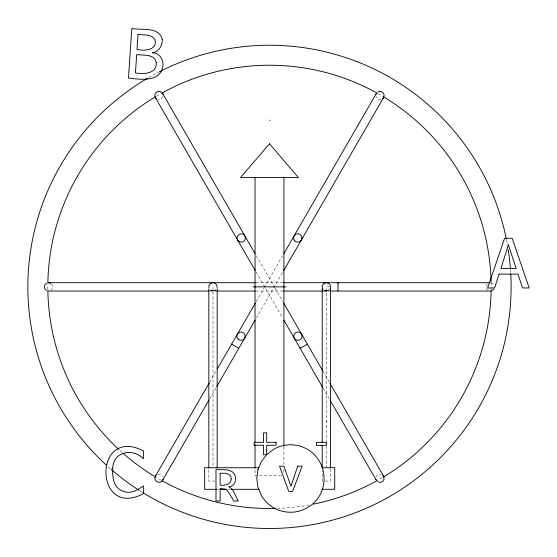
<?xml version="1.0" encoding="UTF-8"?>
<svg xmlns="http://www.w3.org/2000/svg" width="557" height="557" viewBox="0 0 557 557"><rect width="100%" height="100%" fill="white"/><g stroke="black" fill="none" stroke-linecap="round" stroke-linejoin="round"><path stroke-width="0.42" stroke-dasharray="2.79 2.09" d="M163.034 96.619L161.091 99.146L157.93 99.564M375.926 477.133L377.869 474.606L381.03 474.188M209.453 382.52L216.053 371.087M256.081 301.748L263.914 288.185M264.352 287.433L282.622 255.774M209.717 398.721L215.872 388.062M256.338 317.977L273.306 288.582M273.738 287.83L282.879 272.004M487.472 283.931C485.572 285.762 486.024 289.208 488.336 290.482M326.395 421.809L326.931 421.273L326.395 420.862M50.624 290.482C52.936 289.208 53.388 285.762 51.488 283.931M328.477 290.482L329.34 289.821A4.164 4.164 0 0 1 323.45 289.821L325.316 290.935L328.477 290.531L328.477 290.907L326.395 291.053L324.313 290.907L324.313 290.531L327.37 290.9M329.243 289.821L327.474 290.9M381.03 99.564L377.869 99.146L375.926 96.619M157.93 474.188L161.091 474.606L163.034 477.133M255.99 282.712L282.97 282.712M329.723 286.876L326.395 286.876L326.395 441.736M209.585 291.039L215.963 291.039M255.99 291.039L282.97 291.039M323.868 291.039L329.298 291.039M256.979 475.796L255.043 475.796L255.043 468.834M259.277 475.796L281.981 475.796M215.072 481.081L208.826 481.081L208.826 468.931M322.788 481.081L322.225 481.081L322.225 470.992M325.316 481.081L330.559 481.081L330.559 468.562M217.543 489.304L219.263 489.304M227.855 489.304L230.431 489.304M326.291 291.039L323.339 289.821M490.418 282.712L492.499 283.269L494.024 284.794M210.045 289.821L212.99 291.074L215.935 289.821A4.164 4.164 0 0 1 210.045 289.821L209.383 288.958M256.338 255.774L274.608 287.433M275.047 288.185L282.879 301.748M322.907 371.087L329.507 382.52M256.081 272.004L265.223 287.83M265.654 288.582L282.622 317.977M323.088 388.062L329.243 398.721M326.395 446.066L326.395 466.857M283.917 447.09L283.917 465.36M283.917 469.704L283.917 474.926M212.99 286.876L212.99 467.727M142.028 492.158A241.634 241.634 0 0 1 139.828 490.78M110.599 468.924A241.634 241.634 0 0 1 107.362 466.049M148.663 77.618A241.634 241.634 0 0 1 158.487 72.243M506.41 239.454A241.634 241.634 0 0 1 507.531 245.435M510.497 269.623A241.634 241.634 0 0 1 510.72 273.09M491.086 282.587A221.651 221.651 0 0 1 491.114 289.445M382.527 477.53A221.651 221.651 0 0 1 378.071 480.099M309.156 504.941A221.651 221.651 0 0 1 278.082 508.36M161.641 480.524A221.651 221.651 0 0 1 156.433 477.53M122.15 452.472A221.651 221.651 0 0 1 119.588 450.153M47.846 289.445A221.651 221.651 0 0 1 47.846 284.3M156.433 96.222A221.651 221.651 0 0 1 161.641 93.228M378.071 93.646A221.651 221.651 0 0 1 382.527 96.222M215.072 290.482L210.908 290.907L210.908 290.531L214.069 291.012L215.072 290.531"/><path stroke-width="0.84" d="M154.985 477.133C153.753 481.039 159.191 484.186 161.955 481.157M383.975 96.619C385.033 93.214 380.877 90.025 377.869 91.933M163.034 479.292L162.616 480.294L208.91 400.121M375.926 94.46L376.344 93.458L283.931 253.519M155.842 475.379L209.091 383.146M217.272 368.978L255.21 303.259M216.743 386.558L255.029 320.233M283.75 270.493L383.557 97.621L382.896 98.485M155.403 476.131L156.064 475.267M494.024 288.958L491.497 290.9M307.248 344.247L300.139 348.313L300.662 348.09M46.461 283.269C43.745 284.724 43.745 289.027 46.461 290.482M269.484 120.235L270.138 120.235M255.12 282.712L48.543 282.712L50.624 283.269M283.84 282.712L489.547 282.712M253.094 286.876L286.145 286.876M48.543 291.039L209 291.039M216.833 291.039L255.12 291.039M283.84 291.039L322.997 291.039M329.96 291.039L490.418 291.039M258.782 467.727L204.656 467.727L204.656 489.304L216.687 489.304M322.266 467.727L334.729 467.727L334.729 489.304L322.266 489.304M220.119 489.304L226.135 489.304L229.352 493.425L233.766 500.987L238.312 500.987C235.249 496.35 234.219 489.338 228.718 486.741C233.891 486.929 236.405 480.983 235.319 476.569C233.439 468.075 222.327 469.829 215.984 469.711L215.984 500.987L220.133 500.987L220.133 488.586L226.1 489.304M231.287 489.304L258.782 489.304M238.681 348.271L231.601 344.149L232.053 344.484M377.869 481.819C380.877 483.72 385.033 480.538 383.975 477.133M161.955 92.594C159.191 89.566 153.753 92.706 154.985 96.619M156.064 98.485L155.403 97.621L255.21 270.493M382.896 475.267L383.557 476.131M255.029 253.519L162.616 93.458L163.034 94.46M283.75 303.259L322.559 370.482M329.869 383.146L383.119 475.379M283.931 320.233L322.726 387.435M330.113 400.225L375.905 479.542M375.926 479.292L376.344 480.294M338.015 291.039L338.015 282.712L338.085 283.269M330.559 288.958L330.559 467.727M322.225 288.958L322.225 442.516M322.225 445.113L322.225 467.636M283.917 177.467L283.917 446.22M255.043 177.467L255.043 442.745M255.043 444.486L255.043 467.971M217.153 288.958L217.153 468.061M208.826 288.958L208.826 468.061M510.762 273.953A241.634 241.634 0 0 1 142.759 492.611M139.104 490.313A241.634 241.634 0 0 1 111.254 469.495M106.721 465.464A241.634 241.634 0 0 1 147.18 78.481M159.26 71.846A241.634 241.634 0 0 1 506.243 238.605M508.242 249.731A241.634 241.634 0 0 1 510.428 268.759M491.1 290.308A221.651 221.651 0 0 1 383.265 477.091M377.319 480.524A221.651 221.651 0 0 1 313.424 504.127M275.492 508.444A221.651 221.651 0 0 1 162.393 480.942M155.695 477.091A221.651 221.651 0 0 1 123.452 453.621M118.947 449.569A221.651 221.651 0 0 1 47.86 290.308M47.86 283.443A221.651 221.651 0 0 1 155.695 96.66M162.393 92.81A221.651 221.651 0 0 1 377.319 93.228M383.265 96.66A221.651 221.651 0 0 1 491.072 281.724M208.966 287.955A4.164 4.164 0 0 1 212.99 282.712A4.164 4.164 0 0 1 217.014 287.955M322.788 288.958A4.171 4.164 0 0 1 323.714 283.687A4.171 4.164 0 0 1 329.076 283.687A4.171 4.164 0 0 1 330.002 288.958M156.169 62.502C157.443 73.761 143.253 74.575 135.4 72.87L136.709 54.628C142.975 55.463 154.825 53.716 156.169 62.502M162.219 39.289C162.755 45.361 158.773 51.947 152.43 52.831C159.546 52.664 163.89 59.912 162.867 66.443C160.27 82.492 139.974 79.491 128.451 78.029L131.828 28.498C141.193 30.37 159.295 26.423 162.219 39.289M112.806 468.068C112.347 475.448 112.82 484.409 119.247 489.269A15.854 15.854 0 0 0 130.86 492.179L134.752 491.072L138.923 488.969L143.386 485.857L143.386 493.711C93.66 519.625 93.242 425.318 143.386 450.843L143.386 458.794C133.457 447.675 112.883 451.595 112.806 468.068M138.018 34.45L137.001 49.378C144.124 51.286 158.063 50.234 154.874 39.436C151.302 33.893 143.636 35.223 138.018 34.45M257.926 469.781L256.777 478.512L257.926 487.25L261.303 495.382A33.747 33.747 0 0 0 319.746 495.382C327.133 482.425 324.87 465.262 314.385 454.651A33.747 33.747 0 0 0 273.647 449.29L266.664 454.651L261.303 461.642L257.926 469.781M231.169 479.034C231.19 484.618 224.478 485.795 220.133 485.126L220.133 473.353C224.304 472.928 231.545 473.109 231.169 479.034M508.402 244.92L500.917 268.502L516.179 268.502L508.402 244.92M499.086 274.121L494.602 287.955L487.647 287.955L504.572 238.305L512.189 238.305L529.15 287.955L522.501 287.955L518.01 274.121L499.086 274.121M297.71 466.181L290.949 486.164L283.91 466.181L279.496 466.181L288.777 491.462L292.578 491.462L302.124 466.181L297.71 466.181M269.484 143.783L240.61 177.467L298.35 177.467L269.484 143.783M276.063 442.272L266.678 442.362L266.678 432.866L263.552 432.866L263.552 442.362L254.166 442.272L254.166 445.252L263.552 445.252L263.552 454.651L266.664 454.651L266.664 445.252L276.063 445.252L276.063 442.272M326.402 442.307L316.362 442.307L316.362 445.363L326.402 445.363L326.402 442.307M294.778 240.903A4.164 4.164 0 0 0 301.748 239.03A4.164 4.164 0 0 0 296.644 233.933A4.164 4.164 0 0 0 294.778 240.903M238.076 339.109A4.164 4.164 0 0 0 245.045 337.243A4.164 4.164 0 0 0 239.949 332.139A4.164 4.164 0 0 0 238.076 339.109M239.155 241.564A4.164 4.164 0 0 0 245.4 237.95A4.164 4.164 0 0 0 239.155 234.344A4.164 4.164 0 0 0 239.155 241.564M295.851 339.77A4.164 4.164 0 0 0 302.103 336.163A4.164 4.164 0 0 0 295.851 332.557A4.164 4.164 0 0 0 295.851 339.77"/></g></svg>
